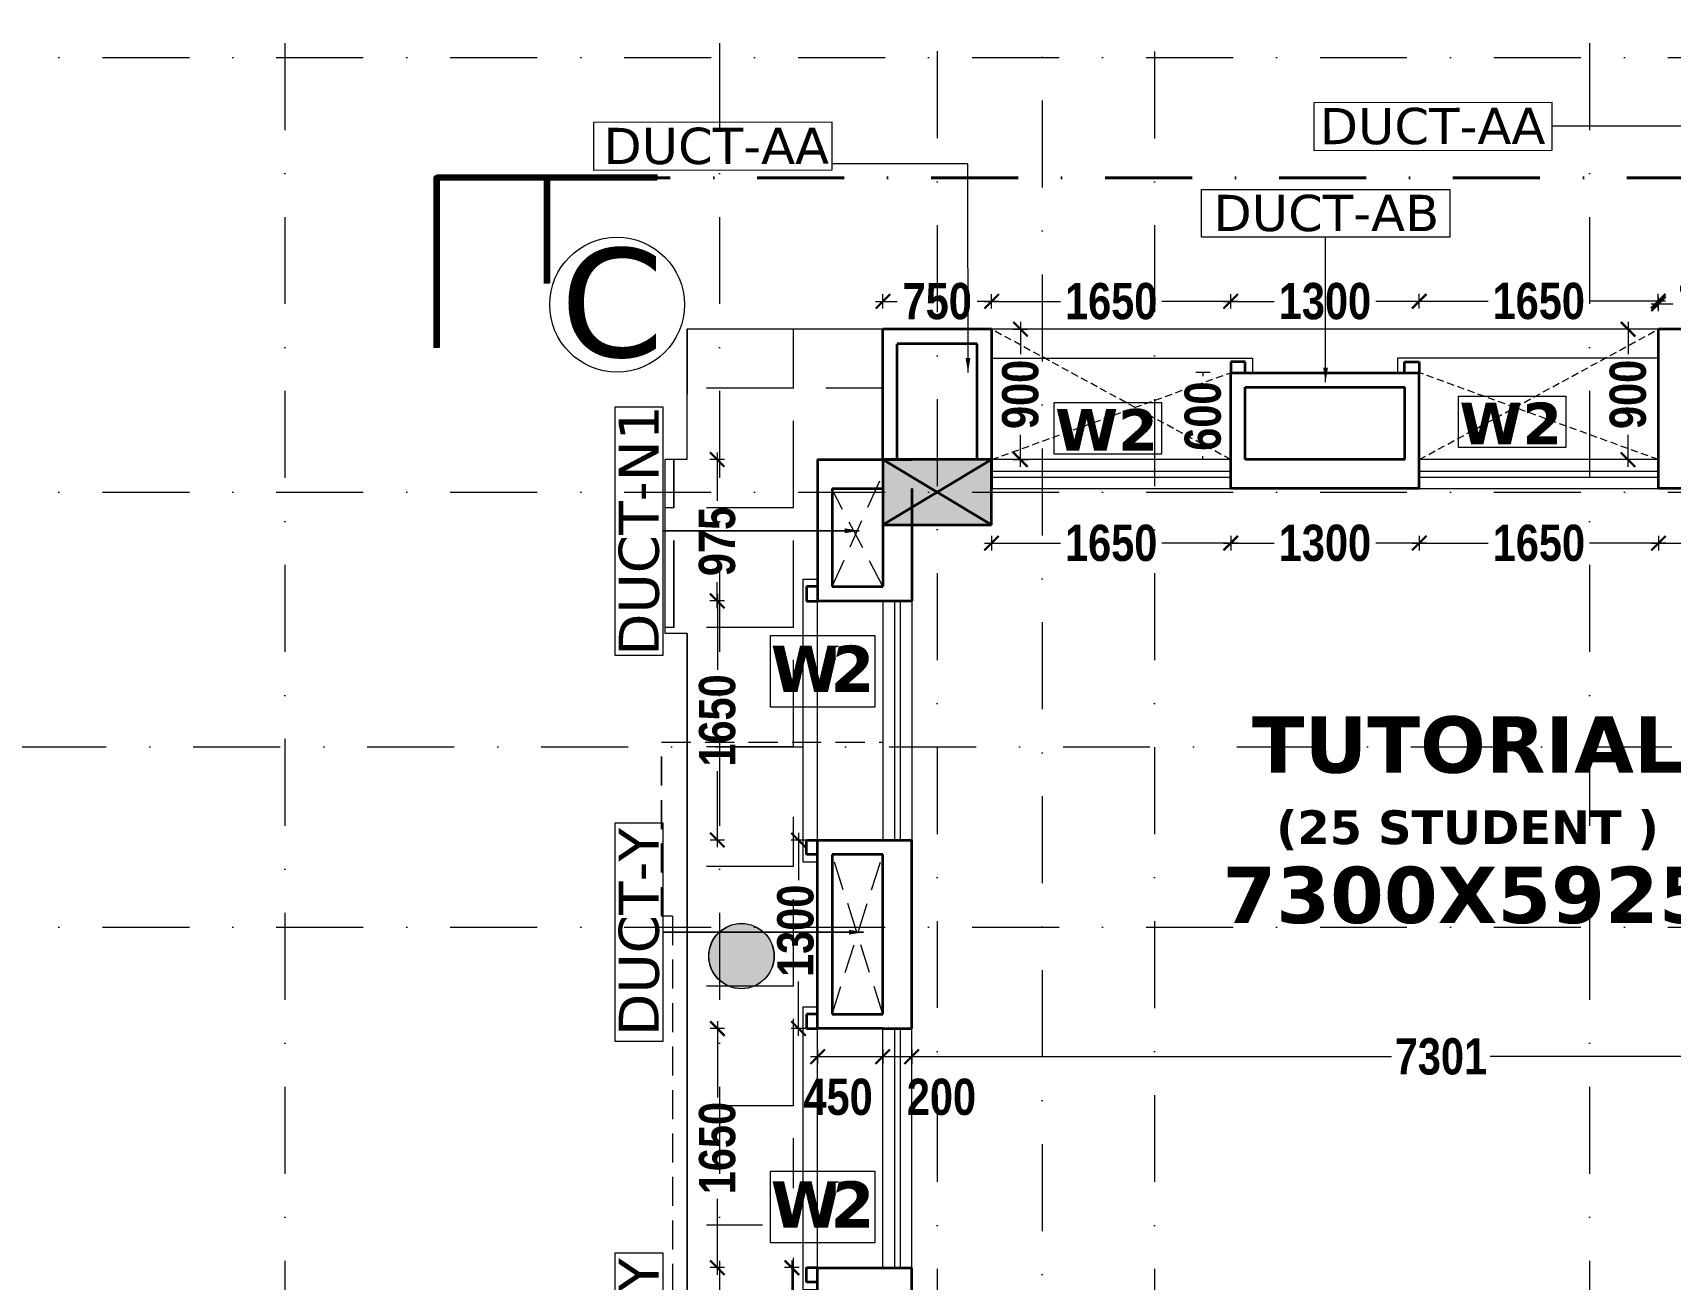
# Model space of a CAD drawing. Header units: millimetres. Extents: x -3092155 to 4513934, y -12317808 to 1850003.
# Drawn here: x -452254 to -440957, y -5699631 to -5691031 of the extents above; entities that cross this region are included whole.
import ezdxf

# ---------------------------------------------------------------- set-up
doc = ezdxf.new("R2010")
doc.units = ezdxf.units.MM
doc.header["$LTSCALE"] = 2
doc.header["$MEASUREMENT"] = 0
doc.header["$PDMODE"] = 34
doc.header["$PDSIZE"] = 500
for name, pattern in [('DASHDOT', [1, 0.5, -0.25, 0, -0.25]), ('DASHED2', [0.375, 0.25, -0.125]), ('HIDDEN', [0.375, 0.25, -0.125])]:
    doc.linetypes.add(name, pattern=pattern)
for name, color, linetype, lineweight, true_color in [('AEROW', 7, 'Continuous', 15, 0x0d0d0d), ('DOT', 7, 'DASHED2', 0, 0x89067c), ('duct text', 7, 'Continuous', 5, 0x30182a)]:
    doc.layers.add(name, color=color, linetype=linetype, lineweight=lineweight, true_color=true_color)
for name, color, linetype, lineweight in [('col 1', 11, 'Continuous', 20), ('coloumn', 10, 'Continuous', 35), ('cornice', 12, 'Continuous', 25), ('D DIM', 250, 'Continuous', 9), ('DIM', 27, 'Continuous', 5), ('DUCT', 37, 'Continuous', 35), ('glass', 5, 'Continuous', 15), ('GRID', 251, 'DASHDOT', 5), ('HAT', 42, 'Continuous', 5), ('PROJ', 251, 'HIDDEN', 5), ('SILL', 74, 'Continuous', 9), ('TEXT', 7, 'Continuous', 13), ('VENTI', 162, 'Continuous', 5), ('W2', 162, 'Continuous', 5), ('WAll', 250, 'Continuous', 35), ('WIN', 5, 'Continuous', 15)]:
    doc.layers.add(name, color=color, linetype=linetype, lineweight=lineweight)
doc.styles.add('door', font='arial.ttf', dxfattribs={"height": 70})
doc.styles.add('INNER DIM', font='ARIALNB.TTF', dxfattribs={"height": 250})
doc.styles.add('style2', font='verdana.ttf')
doc.dimstyles.new('DOOR', dxfattribs={"dimtxt": 100, "dimasz": 100, "dimexe": 25, "dimexo": 50, "dimgap": 25, "dimtad": 0, "dimtih": 1, "dimtoh": 1, "dimdec": 0, "dimzin": 3, "dimdsep": 46, "dimtxsty": 'door', "dimblk": 'OBLIQUE', "dimcen": 200, "dimclrd": 256, "dimclre": 256, "dimclrt": 256, "dimadec": 0, "dimazin": 0, "dimtfac": 1, "dimtdec": 0, "dimtofl": 0, "dimtmove": 2, "dimatfit": 3, "dimfxl": 300, "dimfxlon": 1, "dimfrac": 1, "dimtolj": 1, "dimtzin": 0, "dimlwd": -1, "dimlwe": -1, "dimarcsym": 0})
doc.dimstyles.new('external final', dxfattribs={"dimscale": 0, "dimtxt": 250, "dimasz": 100, "dimexe": 50, "dimexo": 50, "dimgap": 50, "dimtad": 0, "dimdec": 0, "dimzin": 0, "dimdsep": 46, "dimtxsty": 'INNER DIM', "dimblk": 'ARCHTICK', "dimcen": 100, "dimdle": 50, "dimclrd": 256, "dimclre": 256, "dimclrt": 256, "dimadec": 0, "dimazin": 0, "dimtfac": 1, "dimtdec": 0, "dimtix": 1, "dimtmove": 1, "dimatfit": 3, "dimfxl": 50, "dimfxlon": 1, "dimtolj": 1, "dimtzin": 0, "dimlwd": -1, "dimlwe": -1, "dimarcsym": 1})
doc.dimstyles.new('INNER DIM', dxfattribs={"dimscale": 0, "dimtxt": 250, "dimasz": 100, "dimexe": 50, "dimexo": 50, "dimgap": 50, "dimtad": 0, "dimdec": 0, "dimzin": 0, "dimdsep": 46, "dimtxsty": 'INNER DIM', "dimblk": 'ARCHTICK', "dimcen": 100, "dimdle": 50, "dimclrd": 256, "dimclre": 256, "dimclrt": 256, "dimadec": 0, "dimazin": 0, "dimtfac": 1, "dimtdec": 0, "dimtix": 1, "dimtmove": 2, "dimatfit": 3, "dimfxl": 50, "dimfxlon": 1, "dimtolj": 1, "dimtzin": 0, "dimlwd": -1, "dimlwe": -1, "dimarcsym": 1})

# ---------------------------------------------------------------- blocks, each defined once
blk = doc.blocks.new('_ArchTick')
at = {"color": 0, "linetype": 'ByBlock', "const_width": 0.15}
blk.add_lwpolyline([(-0.5, -0.5), (0.5, 0.5)], dxfattribs=at)
blk = doc.blocks.new('*D133')
at = {"layer": 'D DIM', "ltscale": 100, "transparency": 16777216}
for p, q in [((-447531, -5697851), (-447531, -5698376)), ((-447481, -5697901), (-447581, -5697901)), ((-447531, -5699601), (-447531, -5699076)), ((-447481, -5699551), (-447581, -5699551))]:
    blk.add_line(p, q, dxfattribs=at)
at = {"layer": 'Defpoints', "color": 0, "lineweight": 50, "ltscale": 100, "transparency": 16777216}
for p in [(-447531, -5697901), (-446614, -5697901), (-446614, -5699551)]:
    blk.add_point(p, dxfattribs=at)
at = {"layer": 'D DIM', "ltscale": 100, "transparency": 16777216, "xscale": 100, "yscale": 100, "zscale": 100}
for p, rotation in [((-447531, -5697901), 90), ((-447531, -5699551), 270)]:
    blk.add_blockref('_ArchTick', p, dxfattribs=dict(at, rotation=rotation))
at = {"layer": 'D DIM', "ltscale": 100, "transparency": 16777216, "insert": (-447531, -5698726), "char_height": 250, "attachment_point": 5, "rotation": 90, "style": 'INNER DIM'}
blk.add_mtext('\\A1;1650', dxfattribs=at)
blk = doc.blocks.new('*D134')
at = {"layer": 'D DIM', "ltscale": 100, "transparency": 16777216}
for p, q in [((-447531, -5694901), (-447531, -5695426)), ((-447481, -5694951), (-447581, -5694951)), ((-447531, -5696651), (-447531, -5696126)), ((-447481, -5696601), (-447581, -5696601))]:
    blk.add_line(p, q, dxfattribs=at)
at = {"layer": 'Defpoints', "color": 0, "lineweight": 50, "ltscale": 100, "transparency": 16777216}
for p in [(-447531, -5694951), (-446838, -5694951), (-446838, -5696601)]:
    blk.add_point(p, dxfattribs=at)
at = {"layer": 'D DIM', "ltscale": 100, "transparency": 16777216, "xscale": 100, "yscale": 100, "zscale": 100}
for p, rotation in [((-447531, -5694951), 90), ((-447531, -5696601), 270)]:
    blk.add_blockref('_ArchTick', p, dxfattribs=dict(at, rotation=rotation))
at = {"layer": 'D DIM', "ltscale": 100, "transparency": 16777216, "insert": (-447531, -5695776), "char_height": 250, "attachment_point": 5, "rotation": 90, "style": 'INNER DIM'}
blk.add_mtext('\\A1;1650', dxfattribs=at)
blk = doc.blocks.new('TGTG')
at = {"layer": 'W2', "lineweight": 15, "ltscale": 0.1}
for p, q in [((-1113180, -7689732), (-1112460, -7689732)), ((-1113180, -7690226), (-1113180, -7689732)), ((-1112460, -7689732), (-1112460, -7690226)), ((-1112460, -7690226), (-1113180, -7690226))]:
    blk.add_line(p, q, dxfattribs=at)
at = {"layer": 'W2', "ltscale": 100, "insert": (-1113179, -7689802), "char_height": 320, "width": 715, "attachment_point": 1, "style": 'style2'}
blk.add_mtext('{\\fVerdana|b1|i0|c0|p34;\\T0.8;W2}', dxfattribs=at)
blk = doc.blocks.new('*D688')
at = {"layer": 'D DIM', "ltscale": 100, "transparency": 16777216}
for p, q in [((-446889, -5698095), (-446340, -5698095)), ((-446839, -5698045), (-446839, -5698145)), ((-446390, -5698045), (-446390, -5698145))]:
    blk.add_line(p, q, dxfattribs=at)
at = {"layer": 'Defpoints', "color": 0, "lineweight": 50, "ltscale": 100, "transparency": 16777216}
for p in [(-446839, -5697901), (-446390, -5697901), (-446390, -5698095)]:
    blk.add_point(p, dxfattribs=at)
at = {"layer": 'D DIM', "ltscale": 100, "transparency": 16777216, "xscale": 100, "yscale": 100, "zscale": 100, "rotation": 180}
blk.add_blockref('_ArchTick', (-446839, -5698095), dxfattribs=at)
at = {"layer": 'D DIM', "ltscale": 100, "transparency": 16777216, "xscale": 100, "yscale": 100, "zscale": 100}
blk.add_blockref('_ArchTick', (-446390, -5698095), dxfattribs=at)
at = {"layer": 'D DIM', "ltscale": 100, "transparency": 16777216, "insert": (-446698, -5698374), "char_height": 250, "attachment_point": 5, "style": 'INNER DIM'}
blk.add_mtext('\\A1;450', dxfattribs=at)
blk = doc.blocks.new('*D689')
at = {"layer": 'D DIM', "ltscale": 100, "transparency": 16777216}
for p, q in [((-446440, -5698095), (-446140, -5698095)), ((-446390, -5698045), (-446390, -5698145)), ((-446190, -5698045), (-446190, -5698145))]:
    blk.add_line(p, q, dxfattribs=at)
at = {"layer": 'Defpoints', "color": 0, "lineweight": 50, "ltscale": 100, "transparency": 16777216}
for p in [(-446390, -5697901), (-446190, -5697901), (-446190, -5698095)]:
    blk.add_point(p, dxfattribs=at)
at = {"layer": 'D DIM', "ltscale": 100, "transparency": 16777216, "xscale": 100, "yscale": 100, "zscale": 100, "rotation": 180}
blk.add_blockref('_ArchTick', (-446390, -5698095), dxfattribs=at)
at = {"layer": 'D DIM', "ltscale": 100, "transparency": 16777216, "xscale": 100, "yscale": 100, "zscale": 100}
blk.add_blockref('_ArchTick', (-446190, -5698095), dxfattribs=at)
at = {"layer": 'D DIM', "ltscale": 100, "transparency": 16777216, "insert": (-445985, -5698374), "char_height": 250, "attachment_point": 5, "style": 'INNER DIM'}
blk.add_mtext('\\A1;200', dxfattribs=at)
blk = doc.blocks.new('*D690')
at = {"layer": 'D DIM', "ltscale": 100, "transparency": 16777216}
for p, q in [((-446240, -5698095), (-442879, -5698095)), ((-446190, -5698045), (-446190, -5698145)), ((-438839, -5698095), (-442200, -5698095)), ((-438889, -5698045), (-438889, -5698145))]:
    blk.add_line(p, q, dxfattribs=at)
at = {"layer": 'Defpoints', "color": 0, "lineweight": 50, "ltscale": 100, "transparency": 16777216}
for p in [(-438889, -5697848), (-446190, -5697901), (-438889, -5698095)]:
    blk.add_point(p, dxfattribs=at)
at = {"layer": 'D DIM', "ltscale": 100, "transparency": 16777216, "xscale": 100, "yscale": 100, "zscale": 100, "rotation": 180}
blk.add_blockref('_ArchTick', (-446190, -5698095), dxfattribs=at)
at = {"layer": 'D DIM', "ltscale": 100, "transparency": 16777216, "xscale": 100, "yscale": 100, "zscale": 100}
blk.add_blockref('_ArchTick', (-438889, -5698095), dxfattribs=at)
at = {"layer": 'D DIM', "ltscale": 100, "transparency": 16777216, "insert": (-442539, -5698095), "char_height": 250, "attachment_point": 5, "style": 'INNER DIM'}
blk.add_mtext('\\A1;7301', dxfattribs=at)
blk = doc.blocks.new('*D841')
at = {"layer": 'D DIM', "ltscale": 100, "transparency": 16777216}
for p, q in [((-447482, -5693976), (-447582, -5693976)), ((-447532, -5693926), (-447532, -5694261)), ((-447532, -5695001), (-447532, -5694821)), ((-447482, -5694951), (-447582, -5694951))]:
    blk.add_line(p, q, dxfattribs=at)
at = {"layer": 'Defpoints', "color": 0, "lineweight": 50, "ltscale": 100, "transparency": 16777216}
for p in [(-447532, -5693976), (-446839, -5693976), (-446839, -5694951)]:
    blk.add_point(p, dxfattribs=at)
at = {"layer": 'D DIM', "ltscale": 100, "transparency": 16777216, "xscale": 100, "yscale": 100, "zscale": 100}
for p, rotation in [((-447532, -5693976), 90), ((-447532, -5694951), 270)]:
    blk.add_blockref('_ArchTick', p, dxfattribs=dict(at, rotation=rotation))
at = {"layer": 'D DIM', "ltscale": 100, "transparency": 16777216, "insert": (-447532, -5694541), "char_height": 250, "attachment_point": 5, "rotation": 90, "style": 'INNER DIM'}
blk.add_mtext('\\A1;975', dxfattribs=at)
blk = doc.blocks.new('*D842')
at = {"layer": 'D DIM', "ltscale": 100, "transparency": 16777216}
for p, q in [((-446921, -5696601), (-447021, -5696601)), ((-446971, -5696551), (-446971, -5696877)), ((-446971, -5697951), (-446971, -5697577)), ((-446921, -5697901), (-447021, -5697901))]:
    blk.add_line(p, q, dxfattribs=at)
at = {"layer": 'Defpoints', "color": 0, "lineweight": 50, "ltscale": 100, "transparency": 16777216}
for p in [(-446971, -5696601), (-446840, -5696601), (-446840, -5697901)]:
    blk.add_point(p, dxfattribs=at)
at = {"layer": 'D DIM', "ltscale": 100, "transparency": 16777216, "xscale": 100, "yscale": 100, "zscale": 100}
for p, rotation in [((-446971, -5696601), 90), ((-446971, -5697901), 270)]:
    blk.add_blockref('_ArchTick', p, dxfattribs=dict(at, rotation=rotation))
at = {"layer": 'D DIM', "ltscale": 100, "transparency": 16777216, "insert": (-446991, -5697227), "char_height": 250, "attachment_point": 5, "rotation": 90, "style": 'INNER DIM'}
blk.add_mtext('\\A1;1300', dxfattribs=at)
blk = doc.blocks.new('*D843')
at = {"layer": 'D DIM', "ltscale": 100, "transparency": 16777216}
for p, q in [((-446967, -5699551), (-447067, -5699551)), ((-447017, -5699501), (-447017, -5699851)), ((-447017, -5700901), (-447017, -5700551)), ((-446967, -5700851), (-447067, -5700851))]:
    blk.add_line(p, q, dxfattribs=at)
at = {"layer": 'Defpoints', "color": 0, "lineweight": 50, "ltscale": 100, "transparency": 16777216}
for p in [(-447017, -5699551), (-446840, -5699551), (-446840, -5700851)]:
    blk.add_point(p, dxfattribs=at)
at = {"layer": 'D DIM', "ltscale": 100, "transparency": 16777216, "xscale": 100, "yscale": 100, "zscale": 100}
for p, rotation in [((-447017, -5699551), 90), ((-447017, -5700851), 270)]:
    blk.add_blockref('_ArchTick', p, dxfattribs=dict(at, rotation=rotation))
at = {"layer": 'D DIM', "ltscale": 100, "transparency": 16777216, "insert": (-447017, -5700201), "char_height": 250, "attachment_point": 5, "rotation": 90, "style": 'INNER DIM'}
blk.add_mtext('\\A1;1300', dxfattribs=at)
blk = doc.blocks.new('*D594')
at = {"layer": 'D DIM', "ltscale": 100, "transparency": 16777216}
for p, q in [((-441088, -5692902), (-440939, -5692902)), ((-441038, -5692952), (-441038, -5692852)), ((-440238, -5692902), (-440388, -5692902)), ((-440288, -5692952), (-440288, -5692852))]:
    blk.add_line(p, q, dxfattribs=at)
at = {"layer": 'Defpoints', "color": 0, "lineweight": 50, "ltscale": 100, "transparency": 16777216}
for p in [(-441038, -5692902), (-441038, -5693376), (-440288, -5693376)]:
    blk.add_point(p, dxfattribs=at)
at = {"layer": 'D DIM', "ltscale": 100, "transparency": 16777216, "xscale": 100, "yscale": 100, "zscale": 100, "rotation": 180}
blk.add_blockref('_ArchTick', (-441038, -5692902), dxfattribs=at)
at = {"layer": 'D DIM', "ltscale": 100, "transparency": 16777216, "xscale": 100, "yscale": 100, "zscale": 100}
blk.add_blockref('_ArchTick', (-440288, -5692902), dxfattribs=at)
at = {"layer": 'D DIM', "ltscale": 100, "transparency": 16777216, "insert": (-440663, -5692902), "char_height": 250, "attachment_point": 5, "style": 'INNER DIM'}
blk.add_mtext('\\A1;750', dxfattribs=at)
blk = doc.blocks.new('*D595')
at = {"layer": 'D DIM', "ltscale": 100, "transparency": 16777216}
for p, q in [((-446439, -5692884), (-446290, -5692884)), ((-446389, -5692934), (-446389, -5692834)), ((-445589, -5692884), (-445738, -5692884)), ((-445639, -5692934), (-445639, -5692834))]:
    blk.add_line(p, q, dxfattribs=at)
at = {"layer": 'Defpoints', "color": 0, "lineweight": 50, "ltscale": 100, "transparency": 16777216}
for p in [(-446389, -5692884), (-446389, -5693078), (-445639, -5693078)]:
    blk.add_point(p, dxfattribs=at)
at = {"layer": 'D DIM', "ltscale": 100, "transparency": 16777216, "xscale": 100, "yscale": 100, "zscale": 100, "rotation": 180}
blk.add_blockref('_ArchTick', (-446389, -5692884), dxfattribs=at)
at = {"layer": 'D DIM', "ltscale": 100, "transparency": 16777216, "xscale": 100, "yscale": 100, "zscale": 100}
blk.add_blockref('_ArchTick', (-445639, -5692884), dxfattribs=at)
at = {"layer": 'D DIM', "ltscale": 100, "transparency": 16777216, "insert": (-446014, -5692884), "char_height": 250, "attachment_point": 5, "style": 'INNER DIM'}
blk.add_mtext('\\A1;750', dxfattribs=at)
blk = doc.blocks.new('*D596')
at = {"layer": 'D DIM', "ltscale": 100, "transparency": 16777216}
for p, q in [((-445689, -5694552), (-445164, -5694552)), ((-445639, -5694502), (-445639, -5694602)), ((-443939, -5694552), (-444464, -5694552)), ((-443989, -5694502), (-443989, -5694602))]:
    blk.add_line(p, q, dxfattribs=at)
at = {"layer": 'Defpoints', "color": 0, "lineweight": 50, "ltscale": 100, "transparency": 16777216}
for p in [(-445639, -5694201), (-443989, -5694176), (-443989, -5694552)]:
    blk.add_point(p, dxfattribs=at)
at = {"layer": 'D DIM', "ltscale": 100, "transparency": 16777216, "xscale": 100, "yscale": 100, "zscale": 100, "rotation": 180}
blk.add_blockref('_ArchTick', (-445639, -5694552), dxfattribs=at)
at = {"layer": 'D DIM', "ltscale": 100, "transparency": 16777216, "xscale": 100, "yscale": 100, "zscale": 100}
blk.add_blockref('_ArchTick', (-443989, -5694552), dxfattribs=at)
at = {"layer": 'D DIM', "ltscale": 100, "transparency": 16777216, "insert": (-444814, -5694552), "char_height": 250, "attachment_point": 5, "style": 'INNER DIM'}
blk.add_mtext('\\A1;1650', dxfattribs=at)
blk = doc.blocks.new('*D597')
at = {"layer": 'D DIM', "ltscale": 100, "transparency": 16777216}
for p, q in [((-444039, -5694552), (-443689, -5694552)), ((-443989, -5694502), (-443989, -5694602)), ((-442638, -5694552), (-442988, -5694552)), ((-442688, -5694502), (-442688, -5694602))]:
    blk.add_line(p, q, dxfattribs=at)
at = {"layer": 'Defpoints', "color": 0, "lineweight": 50, "ltscale": 100, "transparency": 16777216}
for p in [(-443989, -5694176), (-442688, -5694176), (-442688, -5694552)]:
    blk.add_point(p, dxfattribs=at)
at = {"layer": 'D DIM', "ltscale": 100, "transparency": 16777216, "xscale": 100, "yscale": 100, "zscale": 100, "rotation": 180}
blk.add_blockref('_ArchTick', (-443989, -5694552), dxfattribs=at)
at = {"layer": 'D DIM', "ltscale": 100, "transparency": 16777216, "xscale": 100, "yscale": 100, "zscale": 100}
blk.add_blockref('_ArchTick', (-442688, -5694552), dxfattribs=at)
at = {"layer": 'D DIM', "ltscale": 100, "transparency": 16777216, "insert": (-443339, -5694552), "char_height": 250, "attachment_point": 5, "style": 'INNER DIM'}
blk.add_mtext('\\A1;1300', dxfattribs=at)
blk = doc.blocks.new('*D598')
at = {"layer": 'D DIM', "ltscale": 100, "transparency": 16777216}
for p, q in [((-442738, -5694552), (-442214, -5694552)), ((-442688, -5694502), (-442688, -5694602)), ((-440988, -5694552), (-441513, -5694552)), ((-441038, -5694502), (-441038, -5694602))]:
    blk.add_line(p, q, dxfattribs=at)
at = {"layer": 'Defpoints', "color": 0, "lineweight": 50, "ltscale": 100, "transparency": 16777216}
for p in [(-442688, -5694176), (-441038, -5694176), (-441038, -5694552)]:
    blk.add_point(p, dxfattribs=at)
at = {"layer": 'D DIM', "ltscale": 100, "transparency": 16777216, "xscale": 100, "yscale": 100, "zscale": 100, "rotation": 180}
blk.add_blockref('_ArchTick', (-442688, -5694552), dxfattribs=at)
at = {"layer": 'D DIM', "ltscale": 100, "transparency": 16777216, "xscale": 100, "yscale": 100, "zscale": 100}
blk.add_blockref('_ArchTick', (-441038, -5694552), dxfattribs=at)
at = {"layer": 'D DIM', "ltscale": 100, "transparency": 16777216, "insert": (-441863, -5694552), "char_height": 250, "attachment_point": 5, "style": 'INNER DIM'}
blk.add_mtext('\\A1;1650', dxfattribs=at)
blk = doc.blocks.new('*D599')
at = {"layer": 'D DIM', "ltscale": 100, "transparency": 16777216}
for p, q in [((-441088, -5694552), (-439823, -5694552)), ((-441038, -5694502), (-441038, -5694602)), ((-438839, -5694552), (-439107, -5694552)), ((-438889, -5694502), (-438889, -5694602))]:
    blk.add_line(p, q, dxfattribs=at)
at = {"layer": 'Defpoints', "color": 0, "lineweight": 50, "ltscale": 100, "transparency": 16777216}
for p in [(-441038, -5694176), (-438889, -5694176), (-438889, -5694552)]:
    blk.add_point(p, dxfattribs=at)
at = {"layer": 'D DIM', "ltscale": 100, "transparency": 16777216, "xscale": 100, "yscale": 100, "zscale": 100, "rotation": 180}
blk.add_blockref('_ArchTick', (-441038, -5694552), dxfattribs=at)
at = {"layer": 'D DIM', "ltscale": 100, "transparency": 16777216, "xscale": 100, "yscale": 100, "zscale": 100}
blk.add_blockref('_ArchTick', (-438889, -5694552), dxfattribs=at)
at = {"layer": 'D DIM', "ltscale": 100, "transparency": 16777216, "insert": (-439465, -5694552), "char_height": 250, "attachment_point": 5, "style": 'INNER DIM'}
blk.add_mtext('\\A1;2150', dxfattribs=at)
blk = doc.blocks.new('*D600')
at = {"layer": 'D DIM', "ltscale": 100, "transparency": 16777216}
for p, q in [((-441198, -5693076), (-441298, -5693076)), ((-441248, -5693026), (-441248, -5693249)), ((-441248, -5694026), (-441248, -5693804)), ((-441198, -5693976), (-441298, -5693976))]:
    blk.add_line(p, q, dxfattribs=at)
at = {"layer": 'Defpoints', "color": 0, "lineweight": 50, "ltscale": 100, "transparency": 16777216}
for p in [(-441248, -5693076), (-441039, -5693076), (-441038, -5693976)]:
    blk.add_point(p, dxfattribs=at)
at = {"layer": 'D DIM', "ltscale": 100, "transparency": 16777216, "xscale": 100, "yscale": 100, "zscale": 100}
for p, rotation in [((-441248, -5693076), 90), ((-441248, -5693976), 270)]:
    blk.add_blockref('_ArchTick', p, dxfattribs=dict(at, rotation=rotation))
at = {"layer": 'D DIM', "ltscale": 100, "transparency": 16777216, "insert": (-441248, -5693526), "char_height": 250, "attachment_point": 5, "rotation": 90, "style": 'INNER DIM'}
blk.add_mtext('\\A1;900', dxfattribs=at)
blk = doc.blocks.new('*D601')
at = {"layer": 'D DIM', "ltscale": 100, "transparency": 16777216}
for p, q in [((-445490, -5693076), (-445390, -5693076)), ((-445440, -5693026), (-445440, -5693249)), ((-445440, -5694026), (-445440, -5693804)), ((-445490, -5693976), (-445390, -5693976))]:
    blk.add_line(p, q, dxfattribs=at)
at = {"layer": 'Defpoints', "color": 0, "lineweight": 50, "ltscale": 100, "transparency": 16777216}
for p in [(-445639, -5693076), (-445440, -5693076), (-445639, -5693976)]:
    blk.add_point(p, dxfattribs=at)
at = {"layer": 'D DIM', "ltscale": 100, "transparency": 16777216, "xscale": 100, "yscale": 100, "zscale": 100}
for p, rotation in [((-445440, -5693076), 90), ((-445440, -5693976), 270)]:
    blk.add_blockref('_ArchTick', p, dxfattribs=dict(at, rotation=rotation))
at = {"layer": 'D DIM', "ltscale": 100, "transparency": 16777216, "insert": (-445440, -5693526), "char_height": 250, "attachment_point": 5, "rotation": 90, "style": 'INNER DIM'}
blk.add_mtext('\\A1;900', dxfattribs=at)
blk = doc.blocks.new('*D936')
at = {"layer": 'D DIM', "ltscale": 100, "transparency": 16777216}
for p, q in [((-445689, -5692884), (-445164, -5692884)), ((-445639, -5692934), (-445639, -5692834)), ((-443939, -5692884), (-444464, -5692884)), ((-443989, -5692934), (-443989, -5692834))]:
    blk.add_line(p, q, dxfattribs=at)
at = {"layer": 'Defpoints', "color": 0, "lineweight": 50, "ltscale": 100, "transparency": 16777216}
for p in [(-443989, -5692884), (-445639, -5693076), (-443989, -5693076)]:
    blk.add_point(p, dxfattribs=at)
at = {"layer": 'D DIM', "ltscale": 100, "transparency": 16777216, "xscale": 100, "yscale": 100, "zscale": 100, "rotation": 180}
blk.add_blockref('_ArchTick', (-445639, -5692884), dxfattribs=at)
at = {"layer": 'D DIM', "ltscale": 100, "transparency": 16777216, "xscale": 100, "yscale": 100, "zscale": 100}
blk.add_blockref('_ArchTick', (-443989, -5692884), dxfattribs=at)
at = {"layer": 'D DIM', "ltscale": 100, "transparency": 16777216, "insert": (-444814, -5692884), "char_height": 250, "attachment_point": 5, "style": 'INNER DIM'}
blk.add_mtext('\\A1;1650', dxfattribs=at)
blk = doc.blocks.new('*D937')
at = {"layer": 'D DIM', "ltscale": 100, "transparency": 16777216}
for p, q in [((-442739, -5692883), (-442214, -5692883)), ((-442689, -5692933), (-442689, -5692833)), ((-440989, -5692883), (-441514, -5692883)), ((-441039, -5692933), (-441039, -5692833))]:
    blk.add_line(p, q, dxfattribs=at)
at = {"layer": 'Defpoints', "color": 0, "lineweight": 50, "ltscale": 100, "transparency": 16777216}
for p in [(-441039, -5692883), (-441039, -5693076), (-442689, -5693376)]:
    blk.add_point(p, dxfattribs=at)
at = {"layer": 'D DIM', "ltscale": 100, "transparency": 16777216, "xscale": 100, "yscale": 100, "zscale": 100, "rotation": 180}
blk.add_blockref('_ArchTick', (-442689, -5692883), dxfattribs=at)
at = {"layer": 'D DIM', "ltscale": 100, "transparency": 16777216, "xscale": 100, "yscale": 100, "zscale": 100}
blk.add_blockref('_ArchTick', (-441039, -5692883), dxfattribs=at)
at = {"layer": 'D DIM', "ltscale": 100, "transparency": 16777216, "insert": (-441864, -5692883), "char_height": 250, "attachment_point": 5, "style": 'INNER DIM'}
blk.add_mtext('\\A1;1650', dxfattribs=at)
blk = doc.blocks.new('*D938')
at = {"layer": 'D DIM', "ltscale": 100, "transparency": 16777216}
for p, q in [((-444039, -5692884), (-443689, -5692884)), ((-443989, -5692934), (-443989, -5692834)), ((-442639, -5692884), (-442989, -5692884)), ((-442689, -5692934), (-442689, -5692834))]:
    blk.add_line(p, q, dxfattribs=at)
at = {"layer": 'Defpoints', "color": 0, "lineweight": 50, "ltscale": 100, "transparency": 16777216}
for p in [(-443989, -5692884), (-443989, -5693376), (-442689, -5693376)]:
    blk.add_point(p, dxfattribs=at)
at = {"layer": 'D DIM', "ltscale": 100, "transparency": 16777216, "xscale": 100, "yscale": 100, "zscale": 100, "rotation": 180}
blk.add_blockref('_ArchTick', (-443989, -5692884), dxfattribs=at)
at = {"layer": 'D DIM', "ltscale": 100, "transparency": 16777216, "xscale": 100, "yscale": 100, "zscale": 100}
blk.add_blockref('_ArchTick', (-442689, -5692884), dxfattribs=at)
at = {"layer": 'D DIM', "ltscale": 100, "transparency": 16777216, "insert": (-443339, -5692884), "char_height": 250, "attachment_point": 5, "style": 'INNER DIM'}
blk.add_mtext('\\A1;1300', dxfattribs=at)
blk = doc.blocks.new('F.F')
at = {"layer": 'coloumn', "ltscale": 100}
blk.add_hatch(color=256, dxfattribs=at).paths.add_polyline_path([(-219010, -5847756), (-219010, -5847306), (-218260, -5847306), (-218260, -5847756)])
for p, q in [((-219010, -5847306), (-219010, -5847756)), ((-218260, -5847306), (-219010, -5847306)), ((-218260, -5847756), (-218260, -5847306)), ((-219010, -5847756), (-218260, -5847756))]:
    blk.add_line(p, q, dxfattribs=at)
blk.add_lwpolyline([(-219010, -5847756), (-218260, -5847306), (-219010, -5847306), (-218260, -5847756)], dxfattribs=at)
blk = doc.blocks.new('*D1090')
at = {"layer": 'D DIM', "ltscale": 100, "transparency": 16777216}
for p, q in [((-444131, -5693376), (-444231, -5693376)), ((-444181, -5693376), (-444181, -5693400)), ((-444131, -5693976), (-444231, -5693976)), ((-444181, -5693976), (-444181, -5693952))]:
    blk.add_line(p, q, dxfattribs=at)
at = {"layer": 'Defpoints', "color": 0, "lineweight": 50, "ltscale": 100, "transparency": 16777216}
for p in [(-443693, -5693376), (-444181, -5693976), (-443693, -5693976)]:
    blk.add_point(p, dxfattribs=at)
at = {"layer": 'D DIM', "ltscale": 100, "transparency": 16777216, "insert": (-444181, -5693676), "char_height": 250, "attachment_point": 5, "rotation": 90, "style": 'INNER DIM'}
blk.add_mtext('\\A1;600', dxfattribs=at)
blk = doc.blocks.new('6yyyhr')
at = {"layer": 'DUCT', "ltscale": 100}
for p, q in [((-386010, -5681142), (-385935, -5681142)), ((-385935, -5681142), (-385935, -5681243)), ((-385935, -5681243), (-386010, -5681243)), ((-385935, -5682892), (-386010, -5682892)), ((-385935, -5682992), (-385935, -5682892)), ((-386010, -5682992), (-385935, -5682992))]:
    blk.add_line(p, q, dxfattribs=at)
at = {"layer": 'SILL', "ltscale": 100}
for p, q in [((-386010, -5683042), (-386010, -5681092)), ((-385910, -5681092), (-386010, -5681092)), ((-385910, -5681092), (-385910, -5683042)), ((-385910, -5683042), (-386010, -5683042))]:
    blk.add_line(p, q, dxfattribs=at)
blk = doc.blocks.new('_Oblique')
at = {"color": 0, "linetype": 'ByBlock', "lineweight": -2}
blk.add_line((-0.5, -0.5), (0.5, 0.5), dxfattribs=at)
blk = doc.blocks.new('uyujnjh')
at = {"layer": 'DIM', "lineweight": 80, "ltscale": 100}
for points in [[(-249741, -5846539), (-251263, -5846539), (-251263, -5847712)], [(-249735, -5846537), (-251257, -5846537), (-251257, -5847710)], [(-250502, -5846539), (-250502, -5847267)], [(-250496, -5846537), (-250496, -5847264)]]:
    blk.add_lwpolyline(points, dxfattribs=at)
at = {"layer": 'DIM', "ltscale": 100}
blk.add_circle((-250014, -5847414), 465, dxfattribs=at)
at = {"layer": 'PROJ', "linetype": 'DASHDOT', "lineweight": 40, "ltscale": 600}
blk.add_line((-186042, -5846539), (-249741, -5846539), dxfattribs=at)
at = {"layer": 'TEXT', "style": 'style2'}
blk.add_text('C', height=750, dxfattribs=at).set_placement((-250407, -5847774))
blk = doc.blocks.new('6yuj6kit')
at = {"layer": 'duct text', "ltscale": 0.1}
for points in [[(-159563, -5623915), (-159563, -5622200), (-159234, -5622200), (-159234, -5623915)], [(-159563, -5626578), (-159563, -5625070), (-159234, -5625070), (-159234, -5626578)], [(-159563, -5629546), (-159563, -5628037), (-159234, -5628037), (-159234, -5629546)]]:
    blk.add_lwpolyline(points, close=True, dxfattribs=at)
at = {"layer": 'duct text', "ltscale": 0.1, "char_height": 276.64, "width": 1547.24, "attachment_point": 5, "rotation": 90, "style": 'style2'}
for s, insert in [('\\pxt11;DUCT-N1', (-159398, -5623053)), ('\\pxt11;DUCT-Y', (-159398, -5625822)), ('\\pxt11;DUCT-Y', (-159398, -5628790))]:
    blk.add_mtext(s, dxfattribs=dict(at, insert=insert))
at = {"layer": 'duct text', "ltscale": 0.1}
for points in [[(-157879, -5623054), (-159234, -5623054), (-157879, -5623054)], [(-157850, -5625824), (-159234, -5625824), (-157850, -5625824)]]:
    blk.add_leader(points, dimstyle='DOOR', dxfattribs=at)
blk = doc.blocks.new('5HYHH')
at = {"layer": 'duct text', "ltscale": 0.1}
for points in [[(-248750, -5685254), (-250395, -5685256), (-250394, -5685585), (-248749, -5685583)], [(-253718, -5685390), (-255364, -5685392), (-255364, -5685721), (-253717, -5685719)], [(-251170, -5685854), (-249456, -5685854), (-249456, -5686183), (-251170, -5686183)]]:
    blk.add_lwpolyline(points, close=True, dxfattribs=at)
at = {"layer": 'duct text', "ltscale": 0.1, "char_height": 250, "width": 1547.24, "attachment_point": 5, "style": 'style2'}
for s, insert, rotation in [('\\pt2750;DUCT-AA', (-249575, -5685419), 0.0626), ('\\pt2750;DUCT-AA', (-254517, -5685556), 0.0626), ('\\pt2750;DUCT-AB', (-250308, -5686019), 359.9999)]:
    blk.add_mtext(s, dxfattribs=dict(at, insert=insert, rotation=rotation))
at = {"layer": 'AEROW', "lineweight": 30, "ltscale": 100}
for points in [[(-247812, -5686858), (-247814, -5685418), (-248750, -5685419)], [(-252780, -5687117), (-252782, -5685677), (-253718, -5685678)], [(-250313, -5687183), (-250313, -5686183)]]:
    blk.add_leader(points, dimstyle='external final', override={"dimscale": 1, "dimfxl": 50}, dxfattribs=at)

msp = doc.modelspace()

# ---------------------------------------------------------------- hatches: boundary and pattern name
at = {"layer": 'col 1', "ltscale": 100}
h = msp.add_hatch(color=256, dxfattribs=at)
edge = h.paths.add_edge_path()
edge.add_arc((-447365.5, -5697401.2), 225, 0, 360)
h = msp.add_hatch(color=256, dxfattribs=at)
edge = h.paths.add_edge_path()
edge.add_arc((-447363.9, -5697401.2), 225, 0, 360)
at = {"layer": 'HAT', "ltscale": 100}
h = msp.add_hatch(dxfattribs=at)
h.set_pattern_fill('ANGLE', color=256, scale=3000, style=0)
h.set_pattern_definition([(180, (-796807, -16659), (0, 825), [600, -225]), (90, (-796807, -16659), (825, 5e-14), [600, -225])])
h.paths.add_polyline_path([(-446840.9, -5699002), (-447220.1, -5699002), (-447220.1, -5699391.1), (-446840.9, -5699391.1), (-446833.6, -5701180.7), (-447220.1, -5701180.7), (-447220.1, -5701569.7), (-446841.3, -5701569.7), (-446841.3, -5704902), (-447220.1, -5704902), (-447220.1, -5705291.1), (-446841.3, -5705291.1), (-446841.3, -5706426.2), (-446390.9, -5706426.2), (-446391.7, -5707326.2), (-447741.7, -5707326.2), (-447741.7, -5706426.1), (-447890.9, -5706426.2), (-447890.9, -5705226.5), (-447740.9, -5705226.5), (-447740.9, -5695176), (-447890.9, -5695176), (-447890.9, -5693976.2), (-447740.9, -5693976.2), (-447740.9, -5693075), (-446391.7, -5693076.2), (-446391.3, -5693976.2), (-446841.3, -5693976.2), (-446841.3, -5696051.9), (-447221, -5696052), (-447221, -5696441.1), (-446834.5, -5696441.1)])
h = msp.add_hatch(dxfattribs=at)
h.set_pattern_fill('ANGLE', color=256, scale=3000, style=0)
h.set_pattern_definition([(180, (-796805.4, -16659), (0, 825), [600, -225]), (90, (-796805.4, -16659), (825, 5e-14), [600, -225])])
h.paths.add_polyline_path([(-446839.3, -5699002), (-447218.4, -5699002), (-447218.4, -5699391.1), (-446839.3, -5699391.1), (-446832, -5701180.7), (-447218.4, -5701180.7), (-447218.4, -5701569.7), (-446839.7, -5701569.7), (-446839.7, -5704902), (-447218.4, -5704902), (-447218.4, -5705291.1), (-446839.7, -5705291.1), (-446839.7, -5706426.2), (-446389.3, -5706426.2), (-446390.1, -5707326.2), (-447740.1, -5707326.2), (-447740.1, -5706426.1), (-447889.3, -5706426.2), (-447889.3, -5705226.5), (-447739.3, -5705226.5), (-447739.3, -5695176), (-447889.3, -5695176), (-447889.3, -5693976.2), (-447739.3, -5693976.2), (-447739.3, -5693075), (-446390.1, -5693076.2), (-446389.7, -5693976.2), (-446839.7, -5693976.2), (-446839.7, -5696051.9), (-447219.4, -5696052), (-447219.4, -5696441.1), (-446832.9, -5696441.1)])

# ---------------------------------------------------------------- linework, layer by layer
at = {"layer": 'col 1', "ltscale": 100}
for centre in [(-447365.5, -5697401.2), (-447363.9, -5697401.2)]:
    msp.add_circle(centre, 225, dxfattribs=at)
at = {"layer": 'DOT', "linetype": 'Continuous', "ltscale": 400}
for p, q in [((-447741.7, -5693076.2), (-447742.6, -5693976.2)), ((-446392.6, -5693076.2), (-447741.7, -5693076.2)), ((-447740.1, -5693076.2), (-447740.9, -5693976.2)), ((-446390.9, -5693076.2), (-447740.1, -5693076.2)), ((-447891.7, -5695176), (-447891.7, -5693976.2)), ((-447742.6, -5693976.2), (-447891.7, -5693976.2)), ((-447890.1, -5695176), (-447890.1, -5693976.2)), ((-447740.9, -5693976.2), (-447890.1, -5693976.2)), ((-447741.7, -5695176), (-447891.7, -5695176)), ((-447740.1, -5695176), (-447890.1, -5695176)), ((-447741.7, -5695176), (-447741.7, -5705226.5)), ((-447740.1, -5695176), (-447740.1, -5705226.5))]:
    msp.add_line(p, q, dxfattribs=at)
at = {"layer": 'DOT', "ltscale": 100}
for p, q in [((-443989.3, -5693976.2), (-445639.3, -5693076.2)), ((-442688.8, -5693976.2), (-441038.8, -5693076.2)), ((-445639.3, -5693976.2), (-443989.3, -5693376.2)), ((-441038.8, -5693976.2), (-442688.8, -5693376.2))]:
    msp.add_line(p, q, dxfattribs=at)
at = {"layer": 'DOT', "ltscale": 400}
for p, q in [((-446739.3, -5694851.2), (-446389.3, -5694076.2)), ((-446389.3, -5694851.2), (-446739.3, -5694181.1)), ((-447915.4, -5695925.7), (-446391.3, -5695925.7)), ((-447915.4, -5697125.4), (-447915.4, -5695925.7)), ((-447913.8, -5695925.7), (-446389.7, -5695925.7)), ((-447913.8, -5697125.4), (-447913.8, -5695925.7)), ((-446739.3, -5697801.2), (-446389.3, -5696701.2)), ((-446389.3, -5697801.2), (-446739.3, -5696701.2)), ((-447840.9, -5697125.4), (-447915.4, -5697125.4)), ((-447839.3, -5697125.4), (-447913.8, -5697125.4)), ((-447840.9, -5697125.4), (-447840.9, -5703227)), ((-447839.3, -5697125.4), (-447839.3, -5703227))]:
    msp.add_line(p, q, dxfattribs=at)
at = {"layer": 'DUCT', "ltscale": 100}
for p, q in [((-446389.3, -5693976.2), (-446389.3, -5693076.2)), ((-445639.3, -5693076.2), (-446389.3, -5693076.2)), ((-445639.3, -5693076.2), (-445639.3, -5694176.2)), ((-440288.8, -5693076.2), (-441038.8, -5693076.2)), ((-441038.8, -5693976.2), (-441038.8, -5693076.2)), ((-446289.3, -5693976.2), (-446289.3, -5693176.2)), ((-445739.3, -5693176.2), (-446289.3, -5693176.2)), ((-445739.3, -5693976.2), (-445739.3, -5693176.2)), ((-443888.9, -5693301.2), (-443989.3, -5693301.2)), ((-443989.3, -5693301.2), (-443989.3, -5693376.2)), ((-443888.9, -5693376.2), (-443888.9, -5693301.2)), ((-442789.2, -5693376.2), (-442789.2, -5693301.2)), ((-442789.2, -5693301.2), (-442688.8, -5693301.2)), ((-442688.8, -5693301.2), (-442688.8, -5693376.2)), ((-446839.3, -5693976.2), (-446189.7, -5693976.2)), ((-446839.3, -5693976.2), (-446839.3, -5694951.2)), ((-443989.3, -5694176.2), (-443989.3, -5693976.2)), ((-442788.8, -5693976.2), (-443889.3, -5693976.2)), ((-442688.8, -5694176.2), (-442688.8, -5693976.2)), ((-441038.8, -5694176.2), (-441038.8, -5693976.2)), ((-446739.3, -5694176.2), (-446389.7, -5694176.2)), ((-446739.3, -5694176.2), (-446739.3, -5694851.2)), ((-446389.7, -5694176.2), (-446389.7, -5694851.2)), ((-446189.7, -5694176.2), (-446189.7, -5694951.2)), ((-446189.7, -5694176.2), (-446189.7, -5694926.2)), ((-442688.8, -5694176.2), (-443989.3, -5694176.2)), ((-439738.8, -5694176.2), (-441038.8, -5694176.2)), ((-446739.3, -5694851.2), (-446389.7, -5694851.2)), ((-446839.3, -5694951.2), (-446189.7, -5694951.2)), ((-446839.7, -5697901.2), (-446839.7, -5696601.2)), ((-446839.7, -5696601.2), (-446389.7, -5696601.2)), ((-446389.7, -5696601.2), (-446189.7, -5696601.2)), ((-446189.7, -5697901.2), (-446189.7, -5696601.2)), ((-446389.7, -5696701.2), (-446739.7, -5696701.2)), ((-446739.7, -5696701.2), (-446739.7, -5697801.2)), ((-446389.7, -5697801.2), (-446389.7, -5696701.2)), ((-446739.7, -5697801.2), (-446389.7, -5697801.2)), ((-446389.7, -5697901.2), (-446839.7, -5697901.2)), ((-446389.7, -5697901.2), (-446189.7, -5697901.2)), ((-446839.7, -5700851.2), (-446839.7, -5699551.2)), ((-446839.7, -5699551.2), (-446389.7, -5699551.2)), ((-446389.7, -5699551.2), (-446189.7, -5699551.2)), ((-446189.7, -5700851.2), (-446189.7, -5699551.2))]:
    msp.add_line(p, q, dxfattribs=at)
at = {"layer": 'glass', "ltscale": 100}
for p, q in [((-445639.3, -5694056.2), (-443989.3, -5694056.2)), ((-445639.3, -5694096.2), (-443989.3, -5694096.2)), ((-442688.8, -5694056.2), (-441038.8, -5694056.2)), ((-442688.8, -5694096.2), (-441038.8, -5694096.2)), ((-446309.7, -5697901.2), (-446309.7, -5699551.2)), ((-446269.7, -5697901.2), (-446269.7, -5699551.2))]:
    msp.add_line(p, q, dxfattribs=at)
at = {"layer": 'GRID', "color": 5, "ltscale": 600}
for p, q in [((-445289.7, -5655495.3), (-445289.7, -5744297.3)), ((-446014.7, -5656356), (-446014.7, -5743436.5)), ((-444514.7, -5656356.5), (-444514.7, -5743436)), ((-450514.7, -5657499.4), (-450514.7, -5742293.2)), ((-447515.1, -5657499.4), (-447515.1, -5742293.2)), ((-441514.7, -5657499.4), (-441514.7, -5742293.2))]:
    msp.add_line(p, q, dxfattribs=at)
at = {"layer": 'GRID', "color": 6, "ltscale": 600}
for p, q in [((-460174.6, -5691201.2), (-367335.1, -5691201.2)), ((-460174.6, -5694201.2), (-367335.1, -5694201.2)), ((-461947.5, -5695958.6), (-365562.7, -5695958.6)), ((-460174.6, -5697201.2), (-367335.1, -5697201.2))]:
    msp.add_line(p, q, dxfattribs=at)
at = {"layer": 'SILL', "ltscale": 100}
for p, q in [((-439489.3, -5693076.1), (-445638.9, -5693076.5)), ((-445639.3, -5693276.2), (-443839.3, -5693276.2)), ((-443838.9, -5693276.2), (-443838.9, -5693376.2)), ((-441039.2, -5693276.2), (-442839.2, -5693276.2)), ((-442839.2, -5693276.2), (-442839.2, -5693376.2)), ((-443989.3, -5693976.2), (-445639.3, -5693976.2)), ((-441038.8, -5693976.2), (-442688.8, -5693976.2)), ((-445639.3, -5694176.2), (-443989.3, -5694176.2)), ((-442688.8, -5694176.2), (-441038.8, -5694176.2)), ((-446840.5, -5696601.2), (-446840.5, -5694951.2)), ((-446389.7, -5694951.2), (-446389.7, -5696601.2)), ((-446189.7, -5694951.2), (-446189.7, -5696601.2)), ((-446840.1, -5699551.2), (-446840.1, -5697901.2)), ((-446389.7, -5699551.2), (-446389.7, -5697901.2)), ((-446189.7, -5699551.2), (-446189.7, -5697901.2))]:
    msp.add_line(p, q, dxfattribs=at)
at = {"layer": 'VENTI', "ltscale": 100}
for points in [[(-444466.9, -5693937.4), (-445206.3, -5693937.4), (-445206.3, -5693582.1), (-444466.9, -5693582.1)], [(-441677.6, -5693892.9), (-442417, -5693892.9), (-442417, -5693537.6), (-441677.6, -5693537.6)]]:
    msp.add_lwpolyline(points, close=True, dxfattribs=at)
at = {"layer": 'WAll', "ltscale": 100}
for p, q in [((-443989.3, -5693976.2), (-443989.3, -5693376.2)), ((-443989.3, -5693376.2), (-442688.8, -5693376.2)), ((-442688.8, -5693976.2), (-442688.8, -5693376.2)), ((-443889.3, -5693976.2), (-443889.3, -5693476.2)), ((-443889.3, -5693476.2), (-442788.8, -5693476.2)), ((-442788.8, -5693976.2), (-442788.8, -5693476.2))]:
    msp.add_line(p, q, dxfattribs=at)
at = {"layer": 'WIN', "ltscale": 100}
for p, q in [((-446309.7, -5694951.2), (-446309.7, -5696601.2)), ((-446269.7, -5694951.2), (-446269.7, -5696601.2))]:
    msp.add_line(p, q, dxfattribs=at)

# ---------------------------------------------------------------- block references
at = {"layer": 'coloumn'}
msp.add_blockref('F.F', (-227379.8, 153330), dxfattribs=at)
at = {"layer": 'cornice', "color": 3, "lineweight": 50}
for name, p in [('6yuj6kit', (-288672.7, -71412.7)), ('5HYHH', (-193021.7, -6257.5)), ('uyujnjh', (-198208.9, 154507))]:
    msp.add_blockref(name, p, dxfattribs=at)
at = {"layer": 'cornice', "color": 3, "lineweight": 50, "xscale": -1}
for p in [(-832850.2, -13708.5), (-832850.2, -16659)]:
    msp.add_blockref('6yyyhr', p, dxfattribs=at)
at = {"layer": 'W2'}
for p in [(666016, 1994542.5), (666016, 1990846.5)]:
    msp.add_blockref('TGTG', p, dxfattribs=at)

# ---------------------------------------------------------------- texts
at = {"layer": 'TEXT', "ltscale": 0.1, "insert": (-442355.6, -5696464.2), "char_height": 350, "attachment_point": 5, "style": 'style2'}
msp.add_mtext('{\\fVerdana|b1|i0|c0|p34;\\H1.1111x;TUTORIAL\\H0.9x; \\P\\H0.66667x;(25 STUDENT )\\H1.5x;\\P\\H1.1111x;7300X5925}', dxfattribs=at)
at = {"layer": 'W2', "ltscale": 100, "char_height": 287, "width": 641.269, "attachment_point": 9, "style": 'style2'}
for insert in [(-441703, -5693869.9), (-444492.2, -5693914.4)]:
    msp.add_mtext('{\\fVerdana|b1|i0|c0|p34;W2}', dxfattribs=dict(at, insert=insert))

# ---------------------------------------------------------------- dimensions: what is measured, and where the dimension line sits
at = {"layer": 'D DIM', "ltscale": 100}
for base, p1, p2, angle, dimstyle, picture, middle in [((-446388.9, -5692883.7), (-445638.9, -5693078.5), (-446388.9, -5693078.5), 180, 'external final', '*D595', (-446013.9, -5692883.7)), ((-441038.4, -5692901.5), (-440288.4, -5693376.2), (-441038.4, -5693376.2), 180, 'external final', '*D594', (-440663.4, -5692901.5)), ((-445440.3, -5693076.2), (-445638.9, -5693976.2), (-445639.3, -5693076.2), 270, 'external final', '*D601', (-445440.3, -5693526.2)), ((-441247.8, -5693076.2), (-441038.4, -5693976.2), (-441038.8, -5693076.2), 270, 'external final', '*D600', (-441247.8, -5693526.2)), ((-444180.6, -5693976.2), (-443692.8, -5693376.2), (-443692.8, -5693976.2), 90, 'external final', '*D1090', (-444180.6, -5693676.2)), ((-443988.9, -5694551.9), (-445638.9, -5694201.2), (-443988.9, -5694176.2), 180, 'external final', '*D596', (-444813.9, -5694551.9)), ((-442688.3948, -5694551.9312), (-443988.8841, -5694176.2309), (-442688.3948, -5694176.2327), 180, 'external final', '*D597', (-443338.6395, -5694551.9312)), ((-441038.4, -5694551.9), (-442688.4, -5694176.2), (-441038.4, -5694176.2), 180, 'external final', '*D598', (-441863.4, -5694551.9)), ((-447531.2, -5694951.2), (-446838.5, -5696601.2), (-446838.5, -5694951.2), 90, 'INNER DIM', '*D134', (-447531.2, -5695776.2)), ((-447531.2, -5697901.2), (-446613.9, -5699551.2), (-446613.9, -5697901.2), 90, 'INNER DIM', '*D133', (-447531.2, -5698726.2)), ((-447016.9, -5699551.2), (-446839.7, -5700851.2), (-446839.7, -5699551.2), 90, 'INNER DIM', '*D843', (-447016.9, -5700201.2))]:
    dim = msp.add_linear_dim(base=base, p1=p1, p2=p2, angle=angle, dimstyle=dimstyle, override={"dimscale": 1}, dxfattribs=at)
    dim.commit()
    dim.dimension.update_dxf_attribs({"geometry": picture, "text_midpoint": middle})
for base, p1, p2, dimstyle, picture, middle in [((-443989.3, -5692883.7), (-445638.9, -5693076.5), (-443989.3, -5693076.5), 'external final', '*D936', (-444814.1, -5692883.7)), ((-443989.2976, -5692883.5357), (-442688.8083, -5693376.2327), (-443989.2976, -5693376.2327), 'external final', '*D938', (-443339.053, -5692883.5357)), ((-441038.8, -5692883.4), (-442688.8, -5693376.2), (-441038.8, -5693076.2), 'external final', '*D937', (-441863.8, -5692883.4)), ((-438888.9, -5698094.7), (-446189.7, -5697901.2), (-438888.9, -5697848.2), 'INNER DIM', '*D690', (-442539.3, -5698094.7))]:
    dim = msp.add_linear_dim(base=base, p1=p1, p2=p2, dimstyle=dimstyle, override={"dimscale": 1}, dxfattribs=at)
    dim.commit()
    dim.dimension.update_dxf_attribs({"geometry": picture, "text_midpoint": middle})
for base, p1, p2, angle, dimstyle, picture, middle in [((-447531.7, -5693976.2), (-446839.3, -5694951.2), (-446839.3, -5693976.2), 90, 'INNER DIM', '*D841', (-447531.7, -5694541.4)), ((-438888.8848, -5694551.9312), (-441038.3948, -5694176.2327), (-438888.8848, -5694176.2327), 180, 'external final', '*D599', (-439465.2935, -5694551.9312)), ((-446970.8, -5696601.2), (-446839.7, -5697901.2), (-446839.7, -5696601.2), 90, 'INNER DIM', '*D842', (-446990.8, -5697227))]:
    dim = msp.add_linear_dim(base=base, p1=p1, p2=p2, angle=angle, dimstyle=dimstyle, override={"dimscale": 1}, dxfattribs=at)
    dim.commit()
    dim.dimension.update_dxf_attribs({"geometry": picture, "text_midpoint": middle, "dimtype": 160})
for base, p1, p2, picture, middle in [((-446389.7, -5698094.7), (-446839.3, -5697901.2), (-446389.7, -5697901.2), '*D688', (-446698, -5698373.9)), ((-446189.7, -5698094.7), (-446389.7, -5697901.2), (-446189.7, -5697901.2), '*D689', (-445985.4, -5698373.9))]:
    dim = msp.add_linear_dim(base=base, p1=p1, p2=p2, dimstyle='INNER DIM', override={"dimscale": 1}, dxfattribs=at)
    dim.commit()
    dim.dimension.update_dxf_attribs({"geometry": picture, "text_midpoint": middle, "dimtype": 160})

doc.saveas('drawing.dxf')
